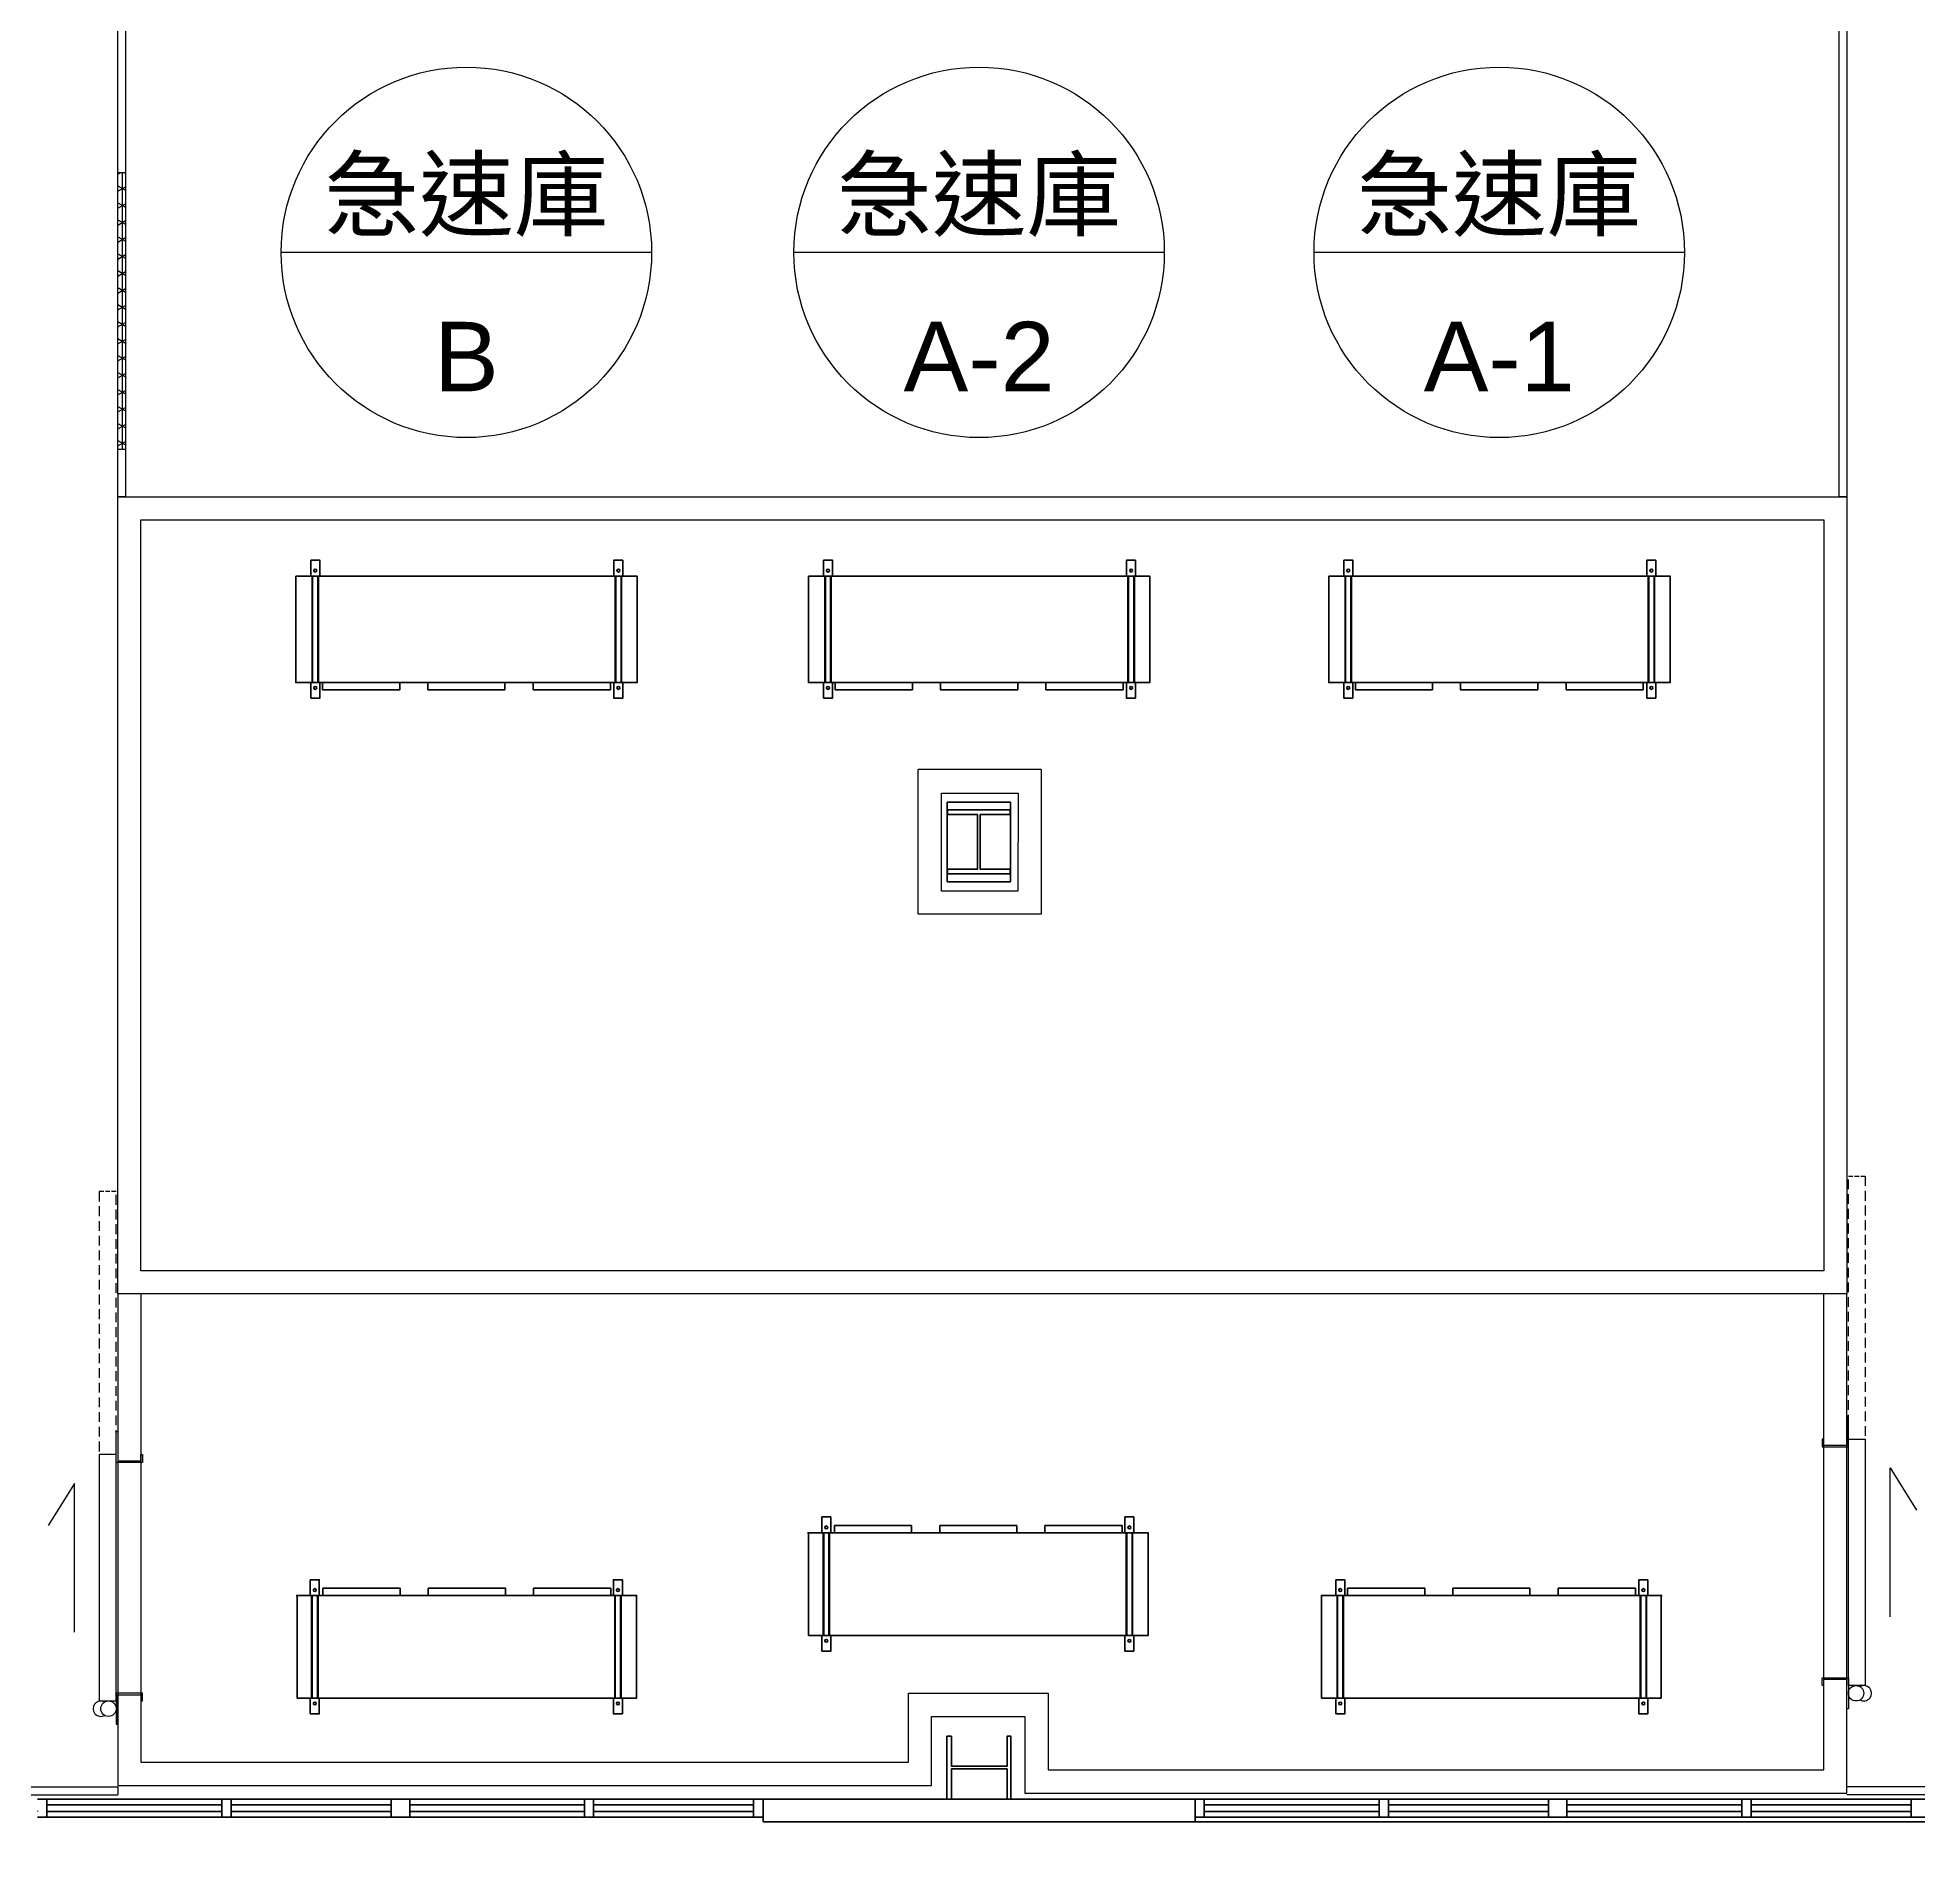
# Model space of a CAD drawing. Header units: millimetres. Extents: x 0 to 31017, y 0 to 21335.
# Drawn here: x 11346 to 12565, y 16781 to 17965 of the extents above; entities that cross this region are included whole.
import ezdxf
from ezdxf import colors
from ezdxf.entities.mleader import LeaderData, LeaderLine
from ezdxf.enums import TextEntityAlignment as Align
from ezdxf.math import Vec2, Vec3

# ---------------------------------------------------------------- set-up
doc = ezdxf.new("R2010")
doc.units = ezdxf.units.MM
doc.linetypes.add('1', pattern=[4, 3, -1])
doc.linetypes.add('HIDDEN', pattern=[9.525, 6.35, -3.175])
doc.layers.add('PDF_幾何圖形', color=7, linetype='Continuous')
doc.styles.get("Standard").update_dxf_attribs({"font": 'arial.ttf'})

# ---------------------------------------------------------------- blocks, each defined once
blk = doc.blocks.new('3F庫門圖灰底')
at = {"transparency": 33554687}
h = blk.add_hatch(dxfattribs=at)
h.set_pattern_fill('NET3', color=8, scale=3, angle=90)
h.set_pattern_definition([(90, (13315.445, 0), (-9.525, 6e-16), []), (150, (13315.445, 0), (-4.7625, -8.248892), []), (210, (13315.445, 0), (4.7625, -8.248892), [])])
h.paths.add_polyline_path([(106586.7, -23694.2), (106581.7, -23694.2), (106581.7, -23873.8), (106586.7, -23873.8)])
h.paths.add_polyline_path([(106356.3, -23883.7), (106361.3, -23883.7), (106361.3, -24063.3), (106356.3, -24063.3)])
h.paths.add_polyline_path([(106417.7, -23288.9), (106422.7, -23288.9), (106422.7, -23468.5), (106417.7, -23468.5)])
h.paths.add_polyline_path([(107913.1, -24493.9), (107918.1, -24493.9), (107918.1, -24673.5), (107913.1, -24673.5)])
at = {"color": 8, "linetype": 'HIDDEN'}
for p, q in [((107703, -24514.9), (107703, -24344.5)), ((107714, -24344.5), (107714, -24514.9)), ((106569.7, -24354.5), (106569.7, -24524.9)), ((106580.7, -24524.9), (106580.7, -24354.5))]:
    blk.add_line(p, q, dxfattribs=at)
at = {"color": 8, "linetype": '1'}
for p, q in [((107703, -24344.5), (107714, -24344.5)), ((106580.7, -24354.5), (106569.7, -24354.5))]:
    blk.add_line(p, q, dxfattribs=at)
at = {"color": 8}
for p, q in [((107703, -24674.5), (107703, -24514.9)), ((107703, -24514.9), (107714, -24514.9)), ((107714, -24514.9), (107714, -24674.5)), ((106580.7, -24524.9), (106569.7, -24524.9)), ((106569.7, -24524.9), (106569.7, -24684.5)), ((106580.7, -24684.5), (106580.7, -24524.9)), ((107730, -24630), (107730, -24533.5)), ((107730, -24533.5), (107747.1, -24560.8)), ((106553.7, -24543.5), (106536.6, -24570.8)), ((106553.7, -24640), (106553.7, -24543.5)), ((107714, -24674.5), (107703, -24674.5)), ((106569.7, -24684.5), (106580.7, -24684.5))]:
    blk.add_line(p, q, dxfattribs=at)
blk.add_lwpolyline([(106581.7, -23694.2), (106586.7, -23694.2), (106586.7, -23873.8), (106581.7, -23873.8)], close=True, dxfattribs=at)
for points in [[(107687, -24514.9), (107686, -24514.9), (107686, -24519.9), (107703, -24519.9), (107703, -24499.9), (107702, -24499.9), (107702, -24518.9), (107687, -24518.9), (107687, -24514.9)], [(106596.7, -24524.9), (106597.7, -24524.9), (106597.7, -24529.9), (106580.7, -24529.9), (106580.7, -24509.9), (106581.7, -24509.9), (106581.7, -24528.9), (106596.7, -24528.9), (106596.7, -24524.9)], [(107687, -24674.5), (107686, -24674.5), (107686, -24669.5), (107703, -24669.5), (107703, -24689.5), (107702, -24689.5), (107702, -24670.5), (107687, -24670.5), (107687, -24674.5)], [(106596.7, -24684.5), (106597.7, -24684.5), (106597.7, -24679.5), (106580.7, -24679.5), (106580.7, -24699.5), (106581.7, -24699.5), (106581.7, -24680.5), (106596.7, -24680.5), (106596.7, -24684.5)]]:
    blk.add_lwpolyline(points, dxfattribs=at)
for centre in [(107708, -24679.5), (106575.7, -24689.5)]:
    blk.add_circle(centre, 5, dxfattribs=at)
for centre, start, end in [((107713, -24679.5), 240.2058, 119.7964), ((106570.8, -24689.5), 60.2036, 299.7942)]:
    blk.add_arc(centre, 5, start, end, dxfattribs=at)
blk = doc.blocks.new('3F機組圖彩色')
at = {"color": 251, "lineweight": 200, "true_color": 0x636466}
for p, q in [((93392.1, -29905.7), (93392.1, -29974.7)), ((93392.5, -29974.7), (93392.5, -29905.7)), ((93395.9, -29974.7), (93395.9, -29905.7)), ((93396.3, -29974.7), (93396.3, -29905.7)), ((93588.5, -29974.7), (93588.5, -29905.7)), ((93588.9, -29974.7), (93588.9, -29905.7)), ((93592.3, -29974.7), (93592.3, -29905.7)), ((93592.7, -29905.7), (93592.7, -29974.7)), ((93724.3, -29905.7), (93724.3, -29974.7)), ((93724.7, -29974.7), (93724.7, -29905.7)), ((93728.1, -29974.7), (93728.1, -29905.7)), ((93728.5, -29974.7), (93728.5, -29905.7)), ((93920.7, -29974.7), (93920.7, -29905.7)), ((93921.1, -29974.7), (93921.1, -29905.7)), ((93924.5, -29974.7), (93924.5, -29905.7)), ((93924.9, -29905.7), (93924.9, -29974.7)), ((94061.4, -29905.7), (94061.4, -29974.7)), ((94061.8, -29974.7), (94061.8, -29905.7)), ((94065.2, -29974.7), (94065.2, -29905.7)), ((94065.6, -29974.7), (94065.6, -29905.7)), ((94257.7, -29974.7), (94257.7, -29905.7)), ((94258.2, -29974.7), (94258.2, -29905.7)), ((94261.6, -29974.7), (94261.6, -29905.7)), ((94262, -29905.7), (94262, -29974.7)), ((93381.5, -29974.7), (93391.5, -29974.7)), ((93395.7, -29974.7), (93467.1, -29974.7)), ((93398.9, -29979.5, -17.7), (93398.9, -29974.7, -17.7)), ((93448.9, -29979.5, -17.7), (93448.9, -29974.7, -17.7)), ((93460.1, -29974.7), (93588.5, -29974.7)), ((93467.1, -29979.5, -17.7), (93467.1, -29974.7, -17.7)), ((93517.1, -29979.5, -17.7), (93517.1, -29974.7, -17.7)), ((93535.3, -29979.5, -17.7), (93535.3, -29974.7, -17.7)), ((93585.4, -29979.5, -17.7), (93585.4, -29974.7, -17.7)), ((93592.7, -29974.7), (93602.7, -29974.7)), ((93713.7, -29974.7), (93723.7, -29974.7)), ((93727.9, -29974.7), (93799.3, -29974.7)), ((93731.1, -29979.5, -17.7), (93731.1, -29974.7, -17.7)), ((93781.1, -29979.5, -17.7), (93781.1, -29974.7, -17.7)), ((93792.3, -29974.7), (93920.7, -29974.7)), ((93799.3, -29979.5, -17.7), (93799.3, -29974.7, -17.7)), ((93849.3, -29979.5, -17.7), (93849.3, -29974.7, -17.7)), ((93867.5, -29979.5, -17.7), (93867.5, -29974.7, -17.7)), ((93917.6, -29979.5, -17.7), (93917.6, -29974.7, -17.7)), ((93924.9, -29974.7), (93934.9, -29974.7)), ((94050.8, -29974.7), (94060.7, -29974.7)), ((94065, -29974.7), (94136.3, -29974.7)), ((94068.1, -29979.5, -17.7), (94068.1, -29974.7, -17.7)), ((94118.1, -29979.5, -17.7), (94118.1, -29974.7, -17.7)), ((94129.4, -29974.7), (94257.7, -29974.7)), ((94136.3, -29979.5, -17.7), (94136.3, -29974.7, -17.7)), ((94186.4, -29979.5, -17.7), (94186.4, -29974.7, -17.7)), ((94204.6, -29979.5, -17.7), (94204.6, -29974.7, -17.7)), ((94254.6, -29979.5, -17.7), (94254.6, -29974.7, -17.7)), ((94262, -29974.7), (94272, -29974.7)), ((93448.9, -29979.5), (93398.9, -29979.5)), ((93517.1, -29979.5), (93467.1, -29979.5)), ((93585.4, -29979.5), (93535.3, -29979.5)), ((93781.1, -29979.5), (93731.1, -29979.5)), ((93849.3, -29979.5), (93799.3, -29979.5)), ((93917.6, -29979.5), (93867.5, -29979.5)), ((94118.1, -29979.5), (94068.1, -29979.5)), ((94186.4, -29979.5), (94136.3, -29979.5)), ((94254.6, -29979.5), (94204.6, -29979.5)), ((93730.6, -30520.7, -17.7), (93730.6, -30525.5, -17.7)), ((93730.6, -30520.7), (93780.6, -30520.7)), ((93780.6, -30520.7, -17.7), (93780.6, -30525.5, -17.7)), ((93798.8, -30520.7, -17.7), (93798.8, -30525.5, -17.7)), ((93798.8, -30520.7), (93848.8, -30520.7)), ((93848.8, -30520.7, -17.7), (93848.8, -30525.5, -17.7)), ((93867, -30520.7, -17.7), (93867, -30525.5, -17.7)), ((93867, -30520.7), (93917.1, -30520.7)), ((93917.1, -30520.7, -17.7), (93917.1, -30525.5, -17.7)), ((93723.2, -30525.5), (93713.2, -30525.5)), ((93723.2, -30592), (93723.2, -30525.5)), ((93723.6, -30525.5), (93723.6, -30592)), ((93727, -30525.5), (93727, -30592)), ((93855.8, -30525.5), (93727.4, -30525.5)), ((93727.4, -30525.5), (93727.4, -30592)), ((93920.2, -30525.5), (93848.8, -30525.5)), ((93919.6, -30525.5), (93919.6, -30592)), ((93920, -30525.5), (93920, -30592)), ((93923.4, -30525.5), (93923.4, -30592)), ((93923.8, -30592), (93923.8, -30525.5)), ((93399.2, -30561.3, -17.7), (93399.2, -30566.1, -17.7)), ((93399.2, -30561.3), (93449.2, -30561.3)), ((93449.2, -30561.3, -17.7), (93449.2, -30566.1, -17.7)), ((93467.4, -30561.3, -17.7), (93467.4, -30566.1, -17.7)), ((93467.4, -30561.3), (93517.4, -30561.3)), ((93517.4, -30561.3, -17.7), (93517.4, -30566.1, -17.7)), ((93535.6, -30561.3, -17.7), (93535.6, -30566.1, -17.7)), ((93535.6, -30561.3), (93585.7, -30561.3)), ((93585.7, -30561.3, -17.7), (93585.7, -30566.1, -17.7)), ((94062.9, -30561.3, -17.7), (94062.9, -30566.1, -17.7)), ((94113, -30561.3), (94062.9, -30561.3)), ((94113, -30561.3, -17.7), (94113, -30566.1, -17.7)), ((94131.2, -30561.3, -17.7), (94131.2, -30566.1, -17.7)), ((94181.2, -30561.3), (94131.2, -30561.3)), ((94181.2, -30561.3, -17.7), (94181.2, -30566.1, -17.7)), ((94199.4, -30561.3, -17.7), (94199.4, -30566.1, -17.7)), ((94249.5, -30561.3), (94199.4, -30561.3)), ((94249.5, -30561.3, -17.7), (94249.5, -30566.1, -17.7)), ((93391.8, -30566.1), (93381.8, -30566.1)), ((93391.8, -30632.6), (93391.8, -30566.1)), ((93392.2, -30566.1), (93392.2, -30632.6)), ((93395.6, -30566.1), (93395.6, -30632.6)), ((93524.4, -30566.1), (93396, -30566.1)), ((93396, -30566.1), (93396, -30632.6)), ((93588.8, -30566.1), (93517.4, -30566.1)), ((93588.2, -30566.1), (93588.2, -30632.6)), ((93588.6, -30566.1), (93588.6, -30632.6)), ((93592, -30566.1), (93592, -30632.6)), ((93592.4, -30632.6), (93592.4, -30566.1)), ((94056.2, -30632.6), (94056.2, -30566.1)), ((94056.6, -30566.1), (94056.6, -30632.6)), ((94059.8, -30566.1), (94131.2, -30566.1)), ((94060, -30566.1), (94060, -30632.6)), ((94060.4, -30566.1), (94060.4, -30632.6)), ((94124.2, -30566.1), (94252.6, -30566.1)), ((94252.6, -30566.1), (94252.6, -30632.6)), ((94253, -30566.1), (94253, -30632.6)), ((94256.4, -30566.1), (94256.4, -30632.6)), ((94256.8, -30566.1), (94266.8, -30566.1)), ((94256.8, -30632.6), (94256.8, -30566.1))]:
    blk.add_line(p, q, dxfattribs=at)
for points in [[(93391.3, -29895.4), (93397.1, -29895.4), (93397.1, -29905.7), (93391.3, -29905.7)], [(93593.5, -29895.4), (93587.7, -29895.4), (93587.7, -29905.7), (93593.5, -29905.7)], [(93723.5, -29895.4), (93729.3, -29895.4), (93729.3, -29905.7), (93723.5, -29905.7)], [(93925.7, -29895.4), (93919.9, -29895.4), (93919.9, -29905.7), (93925.7, -29905.7)], [(94060.6, -29895.4), (94066.4, -29895.4), (94066.4, -29905.7), (94060.6, -29905.7)], [(94262.8, -29895.4), (94257, -29895.4), (94257, -29905.7), (94262.8, -29905.7)], [(93381.5, -29905.7), (93602.7, -29905.7), (93602.7, -29974.7), (93381.5, -29974.7)], [(93713.7, -29905.7), (93934.9, -29905.7), (93934.9, -29974.7), (93713.7, -29974.7)], [(94050.8, -29905.7), (94272, -29905.7), (94272, -29974.7), (94050.8, -29974.7)], [(93391.3, -29984.9), (93397.1, -29984.9), (93397.1, -29974.7), (93391.3, -29974.7)], [(93593.5, -29984.9), (93587.7, -29984.9), (93587.7, -29974.7), (93593.5, -29974.7)], [(93723.5, -29984.9), (93729.3, -29984.9), (93729.3, -29974.7), (93723.5, -29974.7)], [(93925.7, -29984.9), (93919.9, -29984.9), (93919.9, -29974.7), (93925.7, -29974.7)], [(94060.6, -29984.9), (94066.4, -29984.9), (94066.4, -29974.7), (94060.6, -29974.7)], [(94262.8, -29984.9), (94257, -29984.9), (94257, -29974.7), (94262.8, -29974.7)], [(93722.4, -30515.2), (93728.2, -30515.2), (93728.2, -30525.5), (93722.4, -30525.5)], [(93924.6, -30515.2), (93918.8, -30515.2), (93918.8, -30525.5), (93924.6, -30525.5)], [(93713.8, -30592), (93933.8, -30592), (93933.8, -30525.5), (93713.8, -30525.5)], [(93391, -30555.9), (93396.8, -30555.9), (93396.8, -30566.1), (93391, -30566.1)], [(93593.2, -30555.9), (93587.4, -30555.9), (93587.4, -30566.1), (93593.2, -30566.1)], [(94055.4, -30555.9), (94061.2, -30555.9), (94061.2, -30566.1), (94055.4, -30566.1)], [(94257.6, -30555.9), (94251.8, -30555.9), (94251.8, -30566.1), (94257.6, -30566.1)], [(93382.4, -30632.6), (93602.4, -30632.6), (93602.4, -30566.1), (93382.4, -30566.1)], [(94266.2, -30632.6), (94046.2, -30632.6), (94046.2, -30566.1), (94266.2, -30566.1)], [(93722.4, -30602.3), (93728.2, -30602.3), (93728.2, -30592), (93722.4, -30592)], [(93924.6, -30602.3), (93918.8, -30602.3), (93918.8, -30592), (93924.6, -30592)], [(93391, -30642.9), (93396.8, -30642.9), (93396.8, -30632.6), (93391, -30632.6)], [(93593.2, -30642.9), (93587.4, -30642.9), (93587.4, -30632.6), (93593.2, -30632.6)], [(94055.4, -30642.9), (94061.2, -30642.9), (94061.2, -30632.6), (94055.4, -30632.6)], [(94257.6, -30642.9), (94251.8, -30642.9), (94251.8, -30632.6), (94257.6, -30632.6)]]:
    blk.add_lwpolyline(points, close=True, dxfattribs=at)
for centre in [(93394.2, -29902.2), (93590.6, -29902.2), (93726.4, -29902.2), (93922.8, -29902.2), (94063.5, -29902.2), (94259.9, -29902.2), (93394.2, -29978.2), (93590.6, -29978.2), (93726.4, -29978.2), (93922.8, -29978.2), (94063.5, -29978.2), (94259.9, -29978.2), (93725.3, -30522), (93921.7, -30522), (93393.9, -30562.6), (93590.3, -30562.6), (94058.3, -30562.6), (94254.7, -30562.6), (93725.3, -30595.5), (93921.7, -30595.5), (93393.9, -30636.1), (93590.3, -30636.1), (94058.3, -30636.1), (94254.7, -30636.1)]:
    blk.add_circle(centre, 0.925, dxfattribs=at)
blk = doc.blocks.new('3F庫板圖灰底')
at = {"color": 8}
for points in [[(102941.2, -9024.4), (102946.2, -9024.4), (102946.2, -10564.9), (102941.2, -10564.9)], [(101825.8, -9144.4), (101830.8, -9144.4), (101830.8, -10564.9), (101825.8, -10564.9)], [(101825.8, -10564.9), (102946.2, -10564.9), (102946.2, -11081.4), (101825.8, -11081.4)], [(101840.8, -10579.9), (102931.2, -10579.9), (102931.2, -11066.4), (101840.8, -11066.4)]]:
    blk.add_lwpolyline(points, close=True, dxfattribs=at)
for points in [[(102424.1, -10741.6), (102424.1, -10835.4), (102344.5, -10835.4), (102344.5, -10741.6)], [(102424.1, -10741.6), (102344.5, -10741.6)], [(102409.3, -10756.9), (102409.1, -10820.4), (102359.5, -10820.4), (102359.5, -10756.9)], [(102359.6, -10756.9), (102409.3, -10756.9)], [(101825.8, -11081.4), (101825.8, -11399.8), (102353.1, -11399.8), (102353.1, -11355.1), (102413.6, -11355.1), (102413.6, -11404.8), (102946.2, -11404.8), (102946.2, -11081.4)], [(101840.8, -11081.4), (101840.8, -11384.8), (102338.1, -11384.8), (102338.1, -11340.1), (102428.6, -11340.1), (102428.6, -11389.8), (102931.2, -11389.8), (102931.2, -11081.4)], [(101605.5, -11355.1), (101677.8, -11355.1), (101677.8, -11400.8), (101825.8, -11400.8)], [(101605.5, -11360.1), (101672.8, -11360.1), (101672.8, -11405.8), (101825.8, -11405.8)], [(103157.2, -11360.1), (103105.2, -11360.1), (103105.2, -11400.8), (102946.2, -11400.8)], [(103157.2, -11365.1), (103110.2, -11365.1), (103110.2, -11405.8), (102946.2, -11405.8)], [(101825.8, -11400.8), (101825.8, -11405.8)]]:
    blk.add_lwpolyline(points, dxfattribs=at)
blk = doc.blocks.new('_DetailCallout')
at = {"color": 0, "linetype": 'ByBlock', "lineweight": -2, "transparency": 16777216}
blk.add_line((8, 0), (-8, 0), dxfattribs=at)
blk.add_circle((0, 0), 8, dxfattribs=at)
at = {"color": 0, "transparency": 16777216}
for tag, p in [('視圖號碼', (0, 1)), ('圖紙號碼', (0, -6))]:
    blk.add_attdef(tag, text='', height=3, dxfattribs=at).set_placement(p, align=Align.CENTER)

msp = doc.modelspace()

# ---------------------------------------------------------------- linework, layer by layer
at = {"color": 251, "lineweight": 200, "true_color": 0x636466}
msp.add_lwpolyline([(11935.4, 17469.5), (11976.4, 17469.5), (11976.4, 17418), (11935.4, 17418)], close=True, dxfattribs=at)
at = {"layer": 'PDF_幾何圖形', "color": 251, "lineweight": 200, "true_color": 0x636466}
for points in [[(11935.6, 17426), (11935.6, 17423), (11976.2, 17423), (11976.2, 17426), (11956.7, 17426), (11956.7, 17461.5), (11976.2, 17461.5), (11976.2, 17464.5), (11935.6, 17464.5), (11935.6, 17461.5), (11955, 17461.5), (11955, 17426)], [(11974.1, 16823.7), (11976.6, 16823.7), (11976.6, 16864.4), (11974.1, 16864.4), (11974.1, 16844.9), (11938.1, 16844.9), (11938.1, 16864.4), (11935.2, 16864.4), (11935.2, 16823.7), (11938.1, 16823.7), (11938.1, 16843.2), (11974.1, 16843.2)], [(11816.2, 16808.9), (11816.2, 16823.7), (12096, 16823.7), (12096, 16808.9)]]:
    msp.add_lwpolyline(points, close=True, dxfattribs=at)
for points in [[(11816.2, 16823.7), (11580.9, 16823.7), (11346, 16823.7)], [(11351.9, 16823.7), (11351.9, 16811.9)], [(11465.4, 16819.9), (11351.9, 16819.9)], [(11465.4, 16823.7), (11465.4, 16811.9)], [(11471.3, 16823.7), (11471.3, 16811.9)], [(11575, 16819.9), (11471.3, 16819.9)], [(11575, 16823.7), (11575, 16811.9)], [(11587.2, 16823.7), (11587.2, 16811.9)], [(11700.3, 16819.9), (11587.2, 16819.9)], [(11700.3, 16823.7), (11700.3, 16811.9)], [(11706.2, 16823.7), (11706.2, 16811.9)], [(11809.9, 16819.9), (11706.2, 16819.9)], [(11809.9, 16823.7), (11809.9, 16811.9)], [(12846, 16823.7), (12565.8, 16823.7), (12330.9, 16823.7), (12096, 16823.7)], [(12101.9, 16823.7), (12101.9, 16811.9)], [(12215.3, 16819.9), (12101.9, 16819.9)], [(12215.3, 16823.7), (12215.3, 16811.9)], [(12221.3, 16823.7), (12221.3, 16811.9)], [(12325, 16819.9), (12221.3, 16819.9)], [(12325, 16823.7), (12325, 16811.9)], [(12336.8, 16823.7), (12336.8, 16811.9)], [(12450.2, 16819.9), (12336.8, 16819.9)], [(12450.2, 16823.7), (12450.2, 16811.9)], [(12456.2, 16823.7), (12456.2, 16811.9)], [(12559.9, 16819.9), (12456.2, 16819.9)], [(12559.9, 16823.7), (12559.9, 16811.9)], [(11346, 16816.1), (11346.4, 16815.7)], [(11816.2, 16811.9), (11580.9, 16811.9), (11346, 16811.9)], [(11465.4, 16815.7), (11351.9, 16815.7)], [(11575, 16815.7), (11471.3, 16815.7)], [(11700.3, 16815.7), (11587.2, 16815.7)], [(11809.9, 16815.7), (11706.2, 16815.7)], [(12096, 16816.1), (12096.4, 16815.7)], [(12846, 16811.9), (12565.8, 16811.9), (12330.9, 16811.9), (12096, 16811.9)], [(12846, 16808.9), (12565.8, 16808.9), (12330.9, 16808.9), (12096, 16808.9)], [(12215.3, 16815.7), (12101.9, 16815.7)], [(12325, 16815.7), (12221.3, 16815.7)], [(12450.2, 16815.7), (12336.8, 16815.7)], [(12559.9, 16815.7), (12456.2, 16815.7)]]:
    msp.add_lwpolyline(points, dxfattribs=at)

# ---------------------------------------------------------------- block references
at = {"color": 251, "lineweight": 200, "true_color": 0x636466}
for name, p in [('3F庫門圖灰底', (-95183.8, 41571.7)), ('3F機組圖彩色', (-81868.3, 47521.7)), ('3F庫板圖灰底', (-90427.9, 28232.3))]:
    msp.add_blockref(name, p, dxfattribs=at)

# ---------------------------------------------------------------- leaders
at = {"color": 175, "true_color": 0x4554a5}
ml = msp.add_multileader_block('Standard', dxfattribs=at)
ml.set_content('_DetailCallout', color=(69, 84, 165), scale=15)
ml.set_attribute('視圖號碼', '冷藏庫', width=0)
ml.set_attribute('圖紙號碼', 'A機', width=0)
ml.set_leader_properties()
ml.build(insert=Vec2(0, 0))
ml.multileader.update_dxf_attribs({"leader_type": 0})
ctx = ml.context
ctx.base_point, ctx.plane_origin = Vec3(13190.9, 19361.9), Vec3(13310.9, 19361.9)
notes = []
notes.append((ctx, [(0, (0, 0, 0), (0, 0), (1, 0), 1, [])]))
ctx.block.insert = Vec3(13310.9, 19361.9)
at = {"color": 251, "true_color": 0x636466}
ml = msp.add_multileader_block('Standard', dxfattribs=at)
ml.set_content('_DetailCallout', color=(99, 100, 102), scale=15)
ml.set_attribute('視圖號碼', '急速庫', width=0)
ml.set_attribute('圖紙號碼', 'B', width=0)
ml.set_leader_properties()
ml.build(insert=Vec2(0, 0))
ml.multileader.update_dxf_attribs({"leader_type": 0})
ctx = ml.context
ctx.base_point, ctx.plane_origin = Vec3(11503.8, 17825.7), Vec3(11623.8, 17825.7)
notes.append((ctx, [(0, (0, 0, 0), (0, 0), (1, 0), 1, [])]))
ctx.block.insert = Vec3(11623.8, 17825.7)
ml = msp.add_multileader_block('Standard', dxfattribs=at)
ml.set_content('_DetailCallout', color=(99, 100, 102), scale=15)
ml.set_attribute('視圖號碼', '急速庫', width=0)
ml.set_attribute('圖紙號碼', 'A-2', width=0)
ml.set_leader_properties()
ml.build(insert=Vec2(0, 0))
ml.multileader.update_dxf_attribs({"leader_type": 0})
ctx = ml.context
ctx.base_point, ctx.plane_origin = Vec3(11836, 17825.7), Vec3(11956, 17825.7)
notes.append((ctx, [(0, (0, 0, 0), (0, 0), (1, 0), 1, [])]))
ctx.block.insert = Vec3(11956, 17825.7)
ml = msp.add_multileader_block('Standard', dxfattribs=at)
ml.set_content('_DetailCallout', color=(99, 100, 102), scale=15)
ml.set_attribute('視圖號碼', '急速庫', width=0)
ml.set_attribute('圖紙號碼', 'A-1', width=0)
ml.set_leader_properties()
ml.build(insert=Vec2(0, 0))
ml.multileader.update_dxf_attribs({"leader_type": 0})
ctx = ml.context
ctx.base_point, ctx.plane_origin = Vec3(12173, 17825.7), Vec3(12293, 17825.7)
notes.append((ctx, [(0, (0, 0, 0), (0, 0), (1, 0), 1, [])]))
ctx.block.insert = Vec3(12293, 17825.7)
for ctx, leaders in notes:
    for number, flags, end, landing, length, lines in leaders:
        leader = LeaderData()
        leader.index, (leader.has_last_leader_line, leader.has_dogleg_vector, leader.attachment_direction) = number, flags
        leader.last_leader_point, leader.dogleg_vector, leader.dogleg_length = Vec3(end), Vec3(landing), length
        for number, points, colour, breaks in lines:
            line = LeaderLine()
            line.index, line.vertices, line.color, line.breaks = number, Vec3.list(points), colors.encode_raw_color(colour), breaks
            leader.lines.append(line)
        ctx.leaders.append(leader)

doc.saveas('drawing.dxf')
